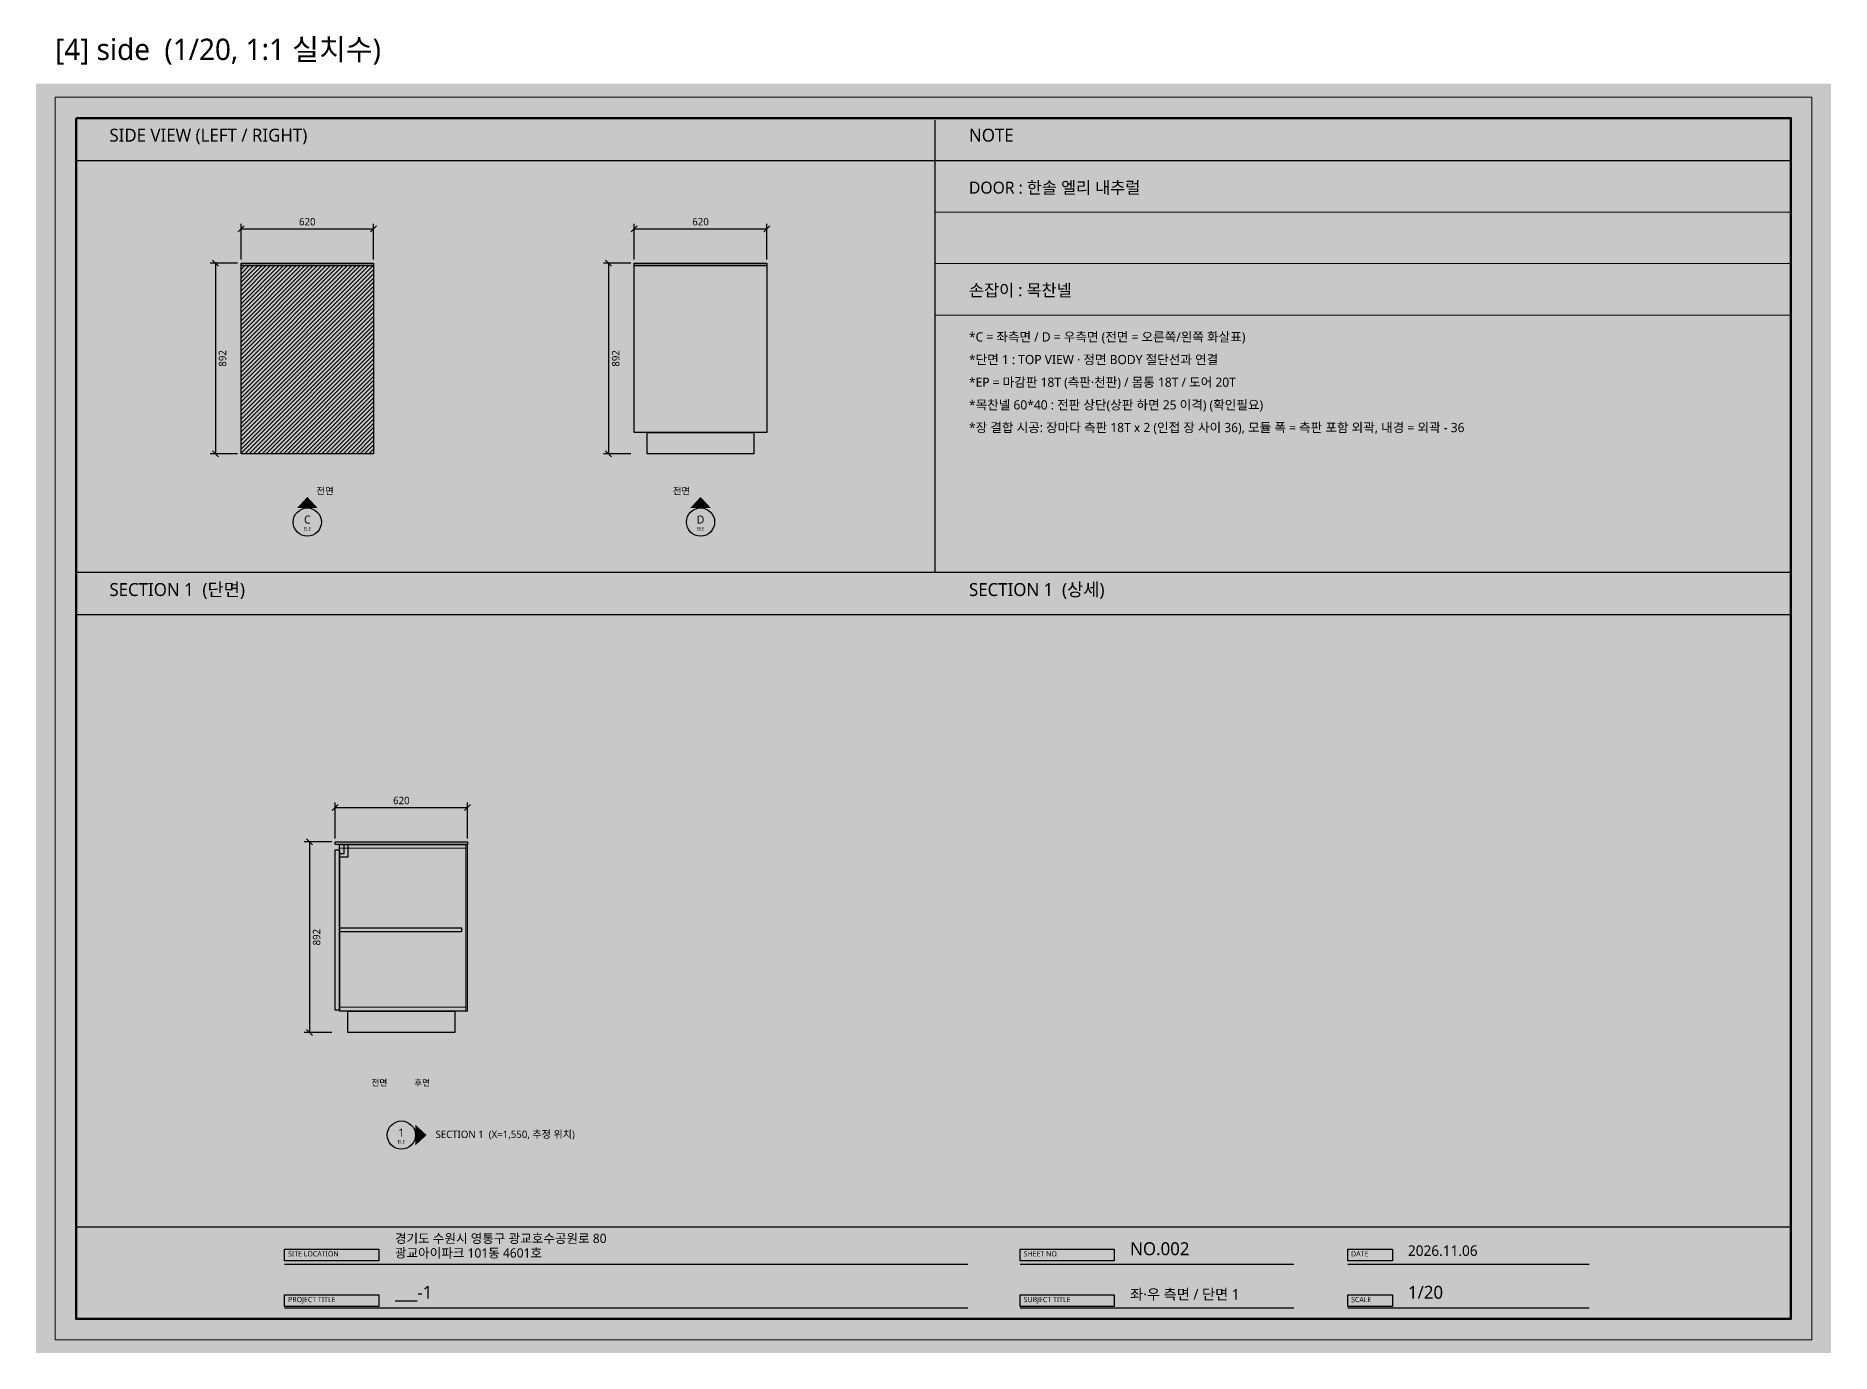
# Model space of a CAD drawing. Header units: millimetres. Extents: x 0 to 56910, y 0 to 7704.
# Drawn here: x 30030 to 38430, y 0 to 6163 of the extents above; entities that cross this region are included whole.
import ezdxf
from ezdxf.enums import TextEntityAlignment as Align

# ---------------------------------------------------------------- set-up
doc = ezdxf.new("R2010")
doc.units = ezdxf.units.MM
doc.header["$LTSCALE"] = 25
doc.layers.add('BG', color=7, linetype='Continuous', lineweight=0)
for name, color, linetype, lineweight, true_color in [('DIM', 7, 'Continuous', 13, 0x969696), ('FRAME', 7, 'Continuous', 100, 0x000000), ('NOTE_BLUE', 7, 'Continuous', 9, 0x0000ff), ('NOTE_RED', 7, 'Continuous', 25, 0xde0038), ('OUTLINE', 7, 'Continuous', 25, 0x000000), ('TEXT', 7, 'Continuous', 13, 0x000000), ('THIN', 7, 'Continuous', 5, 0x6e6e6e)]:
    doc.layers.add(name, color=color, linetype=linetype, lineweight=lineweight, true_color=true_color)
doc.layers.add('SHEET_FRAME_INFO', color=8, linetype='Continuous')
doc.styles.add('MALGUN', font='malgun.ttf')
doc.dimstyles.new('KAB', dxfattribs={"dimscale": 25, "dimtxt": 1.73, "dimasz": 0, "dimexe": 1.2, "dimexo": 0.8, "dimgap": 0.8, "dimtad": 1, "dimdec": 0, "dimtxsty": 'MALGUN', "dimtsz": 0.7, "dimcen": 2.5, "dimclrd": 256, "dimclre": 256, "dimclrt": 256, "dimazin": 3, "dimtfac": 1, "dimtmove": 0, "dimatfit": 3})

# ---------------------------------------------------------------- blocks, each defined once
blk = doc.blocks.new('FRAME_SHEET4')
at = {"layer": 'FRAME', "true_color": 0x555555}
h = blk.add_hatch(color=7, dxfattribs=at)
h.dxf.hatch_style = 1
h.paths.add_polyline_path([(1164, 486), (1604, 486), (1604, 432), (1164, 432)])
h = blk.add_hatch(color=7, dxfattribs=at)
h.dxf.hatch_style = 1
h.paths.add_polyline_path([(4606, 486), (5046, 486), (5046, 432), (4606, 432)])
h = blk.add_hatch(color=7, dxfattribs=at)
h.dxf.hatch_style = 1
h.paths.add_polyline_path([(6138, 486), (6348, 486), (6348, 432), (6138, 432)])
h = blk.add_hatch(color=7, dxfattribs=at)
h.dxf.hatch_style = 1
h.paths.add_polyline_path([(1164, 272), (1604, 272), (1604, 218), (1164, 218)])
h = blk.add_hatch(color=7, dxfattribs=at)
h.dxf.hatch_style = 1
h.paths.add_polyline_path([(4606, 272), (5046, 272), (5046, 218), (4606, 218)])
h = blk.add_hatch(color=7, dxfattribs=at)
h.dxf.hatch_style = 1
h.paths.add_polyline_path([(6138, 272), (6348, 272), (6348, 218), (6138, 218)])
at = {"layer": 'FRAME', "lineweight": 25, "true_color": 0x000000}
for p, q in [((4206, 5768), (4206, 3654)), ((188, 5580), (8212, 5580)), ((188, 3654), (8212, 3654)), ((188, 3456), (8212, 3456)), ((188, 590), (8212, 590))]:
    blk.add_line(p, q, dxfattribs=at)
at = {"layer": 'FRAME', "lineweight": 13, "true_color": 0x000000}
for p, q in [((4206, 5338), (8212, 5338)), ((4206, 5098), (8212, 5098)), ((4206, 4856), (8212, 4856))]:
    blk.add_line(p, q, dxfattribs=at)
blk.add_lwpolyline([(90, 5876), (8310, 5876), (8310, 62), (90, 62)], close=True, dxfattribs=at)
at = {"layer": 'FRAME', "lineweight": 100, "true_color": 0x000000}
blk.add_lwpolyline([(188, 5778), (8212, 5778), (8212, 160), (188, 160)], close=True, dxfattribs=at)
at = {"layer": 'OUTLINE', "lineweight": 25, "true_color": 0x000000}
for p, q in [((1164, 416), (4360, 416)), ((4606, 416), (5886, 416)), ((6138, 416), (7268, 416)), ((1164, 212), (4360, 212)), ((4606, 212), (5886, 212)), ((6138, 212), (7268, 212))]:
    blk.add_line(p, q, dxfattribs=at)
for points in [[(1164, 486), (1604, 486), (1604, 432), (1164, 432)], [(4606, 486), (5046, 486), (5046, 432), (4606, 432)], [(6138, 486), (6348, 486), (6348, 432), (6138, 432)], [(1164, 272), (1604, 272), (1604, 218), (1164, 218)], [(4606, 272), (5046, 272), (5046, 218), (4606, 218)], [(6138, 272), (6348, 272), (6348, 218), (6138, 218)]]:
    blk.add_lwpolyline(points, close=True, dxfattribs=at)
at = {"layer": 'TEXT', "true_color": 0x000000, "style": 'MALGUN'}
for s, height, p in [('SIDE VIEW (LEFT / RIGHT)', 60.48, (344, 5650)), ('NOTE', 60.48, (4366, 5650)), ('SECTION 1  (단면)', 60.48, (344, 3524)), ('SECTION 1  (상세)', 60.48, (4366, 3524)), ('경기도 수원시 영통구 광교호수공원로 80', 43.2, (1680, 502)), ('NO.002', 60.48, (5120, 440)), ('2026.11.06', 48.96, (6420, 440)), ('광교아이파크 101동 4601호', 43.2, (1680, 434)), ('___-1', 60.48, (1680, 236)), ('좌·우 측면 / 단면 1', 48.96, (5120, 236)), ('1/20', 60.48, (6420, 236))]:
    blk.add_text(s, height=height, dxfattribs=at).set_placement(p, align=Align.BOTTOM_LEFT)
at = {"layer": 'TEXT', "true_color": 0xffffff, "style": 'MALGUN'}
for s, p in [('SITE LOCATION', (1180, 445)), ('SHEET NO.', (4622, 445)), ('DATE', (6154, 445)), ('PROJECT TITLE', (1180, 231)), ('SUBJECT TITLE', (4622, 231)), ('SCALE', (6154, 231))]:
    blk.add_text(s, height=24.48, dxfattribs=at).set_placement(p, align=Align.BOTTOM_LEFT)
blk = doc.blocks.new('NOTE_S4')
at = {"layer": 'NOTE_BLUE', "true_color": 0x0000ff, "style": 'MALGUN'}
for s, p in [('*EP = 마감판 18T (측판·천판) / 몸통 18T / 도어 20T', (4366, 4508)), ('*장 결합 시공: 장마다 측판 18T x 2 (인접 장 사이 36), 모듈 폭 = 측판 포함 외곽, 내경 = 외곽 - 36', (4366, 4296))]:
    blk.add_text(s, height=43.2, dxfattribs=at).set_placement(p, align=Align.BOTTOM_LEFT)
at = {"layer": 'NOTE_RED', "true_color": 0xde0038, "style": 'MALGUN'}
for s, height, p in [('손잡이 : 목찬넬', 56.16, (4366, 4928)), ('*목찬넬 60*40 : 전판 상단(상판 하면 25 이격) (확인필요)', 43.2, (4366, 4402))]:
    blk.add_text(s, height=height, dxfattribs=at).set_placement(p, align=Align.BOTTOM_LEFT)
at = {"layer": 'TEXT', "true_color": 0x000000, "style": 'MALGUN'}
for s, height, p in [('DOOR : 한솔 엘리 내추럴', 56.16, (4366, 5408)), ('*C = 좌측면 / D = 우측면 (전면 = 오른쪽/왼쪽 화살표)', 43.2, (4366, 4720)), ('*단면 1 : TOP VIEW · 정면 BODY 절단선과 연결', 43.2, (4366, 4614))]:
    blk.add_text(s, height=height, dxfattribs=at).set_placement(p, align=Align.BOTTOM_LEFT)
blk = doc.blocks.new('VIEW_SIDE_LEFT_S4')
at = {"layer": 'OUTLINE', "true_color": 0xe1e1e1}
h = blk.add_hatch(color=7, dxfattribs=at)
h.dxf.hatch_style = 1
h.paths.add_polyline_path([(1292, 4047.6), (1420, 4047.6), (1420, 3992.6), (1292, 3992.6)])
at = {"layer": 'OUTLINE', "true_color": 0x000000}
h = blk.add_hatch(color=7, dxfattribs=at)
h.dxf.hatch_style = 1
h.paths.add_polyline_path([(1540, 4014), (1617, 4014), (1617, 3986), (1680, 4028), (1617, 4070), (1617, 4042), (1540, 4042)])
h = blk.add_hatch(color=7, dxfattribs=at)
h.dxf.hatch_style = 1
h.paths.add_polyline_path([(1222, 3954), (1318, 3954), (1270, 4006)])
at = {"layer": 'THIN', "lineweight": 5, "true_color": 0xa5a5a5}
h = blk.add_hatch(dxfattribs=at)
h.set_pattern_fill('ANSI31', scale=4.45422)
h.paths.add_polyline_path([(960, 5088), (1580, 5088), (1580, 4208), (960, 4208)])
at = {"layer": 'OUTLINE', "lineweight": 25, "true_color": 0x000000}
for points in [[(960, 5100), (1580, 5100), (1580, 5088), (960, 5088)], [(960, 5088), (1580, 5088), (1580, 4208), (960, 4208)]]:
    blk.add_lwpolyline(points, close=True, dxfattribs=at)
blk.add_circle((1270, 3888), 66, dxfattribs=at)
at = {"layer": 'TEXT', "true_color": 0x000000, "style": 'MALGUN'}
blk.add_text('전면', height=31.68, dxfattribs=at).set_placement((1312, 4008), align=Align.BOTTOM_LEFT)
for s, height, p in [('ELE', 15.84, (1270, 3844)), ('C', 37.4, (1270, 3870))]:
    blk.add_text(s, height=height, dxfattribs=at).set_placement(p, align=Align.BOTTOM_CENTER)
at = {"layer": 'DIM', "lineweight": 13, "true_color": 0x5a5a5a}
blk.add_linear_dim(base=(960, 5260), p1=(960, 5100), p2=(1580, 5100), dimstyle='KAB', override={"dimscale": 20, "dimtxt": 1.728, "dimtsz": 0.7}, dxfattribs=at).render()
blk.add_linear_dim(base=(840, 5100), p1=(960, 5100), p2=(960, 4208), angle=90, dimstyle='KAB', override={"dimscale": 20, "dimtxt": 1.728, "dimtsz": 0.7}, dxfattribs=at).render()
blk = doc.blocks.new('VIEW_SIDE_RIGHT_S4')
at = {"layer": 'OUTLINE', "true_color": 0x000000}
h = blk.add_hatch(color=7, dxfattribs=at)
h.dxf.hatch_style = 1
h.paths.add_polyline_path([(2840, 4042), (2763, 4042), (2763, 4070), (2700, 4028), (2763, 3986), (2763, 4014), (2840, 4014)])
at = {"layer": 'OUTLINE', "true_color": 0xe1e1e1}
h = blk.add_hatch(color=7, dxfattribs=at)
h.dxf.hatch_style = 1
h.paths.add_polyline_path([(2960, 4047.6), (3088, 4047.6), (3088, 3992.6), (2960, 3992.6)])
at = {"layer": 'OUTLINE', "true_color": 0x000000}
h = blk.add_hatch(color=7, dxfattribs=at)
h.dxf.hatch_style = 1
h.paths.add_polyline_path([(3062, 3954), (3158, 3954), (3110, 4006)])
at = {"layer": 'OUTLINE', "lineweight": 25, "true_color": 0x000000}
for points in [[(2800, 5100), (3420, 5100), (3420, 5088), (2800, 5088)], [(2800, 5088), (3420, 5088), (3420, 4308), (2800, 4308)], [(2860, 4308), (3360, 4308), (3360, 4208), (2860, 4208)]]:
    blk.add_lwpolyline(points, close=True, dxfattribs=at)
blk.add_circle((3110, 3888), 66, dxfattribs=at)
at = {"layer": 'TEXT', "true_color": 0x000000, "style": 'MALGUN'}
blk.add_text('전면', height=31.68, dxfattribs=at).set_placement((2980, 4008), align=Align.BOTTOM_LEFT)
for s, height, p in [('ELE', 15.84, (3110, 3844)), ('D', 37.4, (3110, 3870))]:
    blk.add_text(s, height=height, dxfattribs=at).set_placement(p, align=Align.BOTTOM_CENTER)
at = {"layer": 'DIM', "lineweight": 13, "true_color": 0x5a5a5a}
blk.add_linear_dim(base=(2800, 5260), p1=(2800, 5100), p2=(3420, 5100), dimstyle='KAB', override={"dimscale": 20, "dimtxt": 1.728, "dimtsz": 0.7}, dxfattribs=at).render()
blk.add_linear_dim(base=(2680, 5100), p1=(2800, 5100), p2=(2800, 4208), angle=90, dimstyle='KAB', override={"dimscale": 20, "dimtxt": 1.728, "dimtsz": 0.7}, dxfattribs=at).render()
blk = doc.blocks.new('SECTION_S4')
at = {"layer": 'OUTLINE', "true_color": 0x000000}
h = blk.add_hatch(color=7, dxfattribs=at)
h.dxf.hatch_style = 1
h.paths.add_polyline_path([(1540, 1272), (1474, 1272), (1474, 1296), (1420, 1260), (1474, 1224), (1474, 1248), (1540, 1248)])
at = {"layer": 'OUTLINE', "true_color": 0xe1e1e1}
h = blk.add_hatch(color=7, dxfattribs=at)
h.dxf.hatch_style = 1
h.paths.add_polyline_path([(1550, 1278), (1670, 1278), (1670, 1228), (1550, 1228)])
h = blk.add_hatch(color=7, dxfattribs=at)
h.dxf.hatch_style = 1
h.paths.add_polyline_path([(1750, 1278), (1870, 1278), (1870, 1228), (1750, 1228)])
at = {"layer": 'OUTLINE', "true_color": 0x000000}
h = blk.add_hatch(color=7, dxfattribs=at)
h.dxf.hatch_style = 1
h.paths.add_polyline_path([(1880, 1248), (1946, 1248), (1946, 1224), (2000, 1260), (1946, 1296), (1946, 1272), (1880, 1272)])
h = blk.add_hatch(color=7, dxfattribs=at)
h.dxf.hatch_style = 1
h.paths.add_polyline_path([(1776, 1068), (1776, 972), (1828, 1020)])
at = {"layer": 'OUTLINE', "lineweight": 25, "true_color": 0x000000}
for points in [[(1400, 2392), (2020, 2392), (2020, 2380), (1400, 2380)], [(1400, 2355), (1420, 2355), (1420, 1604), (1400, 1604)], [(1420, 2380), (2011, 2380), (2011, 1600), (1420, 1600)], [(1442, 2380), (1460, 2380), (1460, 2320), (1420, 2320), (1420, 2338), (1442, 2338)], [(1420, 1989), (1991, 1989), (1991, 1971), (1420, 1971)], [(1460, 1600), (1960, 1600), (1960, 1500), (1460, 1500)]]:
    blk.add_lwpolyline(points, close=True, dxfattribs=at)
blk.add_circle((1710, 1020), 66, dxfattribs=at)
at = {"layer": 'THIN', "lineweight": 5, "true_color": 0x6e6e6e}
for points in [[(1420, 2362), (2011, 2362), (2011, 2380), (1420, 2380)], [(2011, 2380), (2020, 2380), (2020, 1600), (2011, 1600)], [(1420, 1600), (2011, 1600), (2011, 1618), (1420, 1618)]]:
    blk.add_lwpolyline(points, close=True, dxfattribs=at)
at = {"layer": 'TEXT', "true_color": 0x000000, "style": 'MALGUN'}
for s, height, p in [('전면', 28.8, (1570, 1242)), ('후면', 28.8, (1770, 1242)), ('SECTION 1  (X=1,550, 추정 위치)', 34.56, (1870, 996))]:
    blk.add_text(s, height=height, dxfattribs=at).set_placement(p, align=Align.BOTTOM_LEFT)
for s, height, p in [('1', 37.4, (1710, 1002)), ('ELE', 15.84, (1710, 976))]:
    blk.add_text(s, height=height, dxfattribs=at).set_placement(p, align=Align.BOTTOM_CENTER)
at = {"layer": 'DIM', "lineweight": 13, "true_color": 0x5a5a5a}
blk.add_linear_dim(base=(1400, 2552), p1=(1400, 2392), p2=(2020, 2392), dimstyle='KAB', override={"dimscale": 20, "dimtxt": 1.728, "dimtsz": 0.7}, dxfattribs=at).render()
blk.add_linear_dim(base=(1280, 2392), p1=(1400, 2392), p2=(1400, 1500), angle=90, dimstyle='KAB', override={"dimscale": 20, "dimtxt": 1.728, "dimtsz": 0.7}, dxfattribs=at).render()

msp = doc.modelspace()

# ---------------------------------------------------------------- hatches: boundary and pattern name
at = {"layer": 'BG', "true_color": 0xffffff}
h = msp.add_hatch(color=7, dxfattribs=at)
h.dxf.hatch_style = 1
h.paths.add_polyline_path([(30030, 0), (38430, 0), (38430, 5940), (30030, 5940)])

# ---------------------------------------------------------------- block references
for name in ['FRAME_SHEET4', 'NOTE_S4', 'VIEW_SIDE_LEFT_S4', 'VIEW_SIDE_RIGHT_S4', 'SECTION_S4']:
    msp.add_blockref(name, (30030, 0))

# ---------------------------------------------------------------- texts
at = {"layer": 'SHEET_FRAME_INFO', "style": 'MALGUN'}
msp.add_text('[4] side  (1/20, 1:1 실치수)', height=100, dxfattribs=at).set_placement((30120, 6020), align=Align.BOTTOM_LEFT)

doc.saveas('drawing.dxf')
